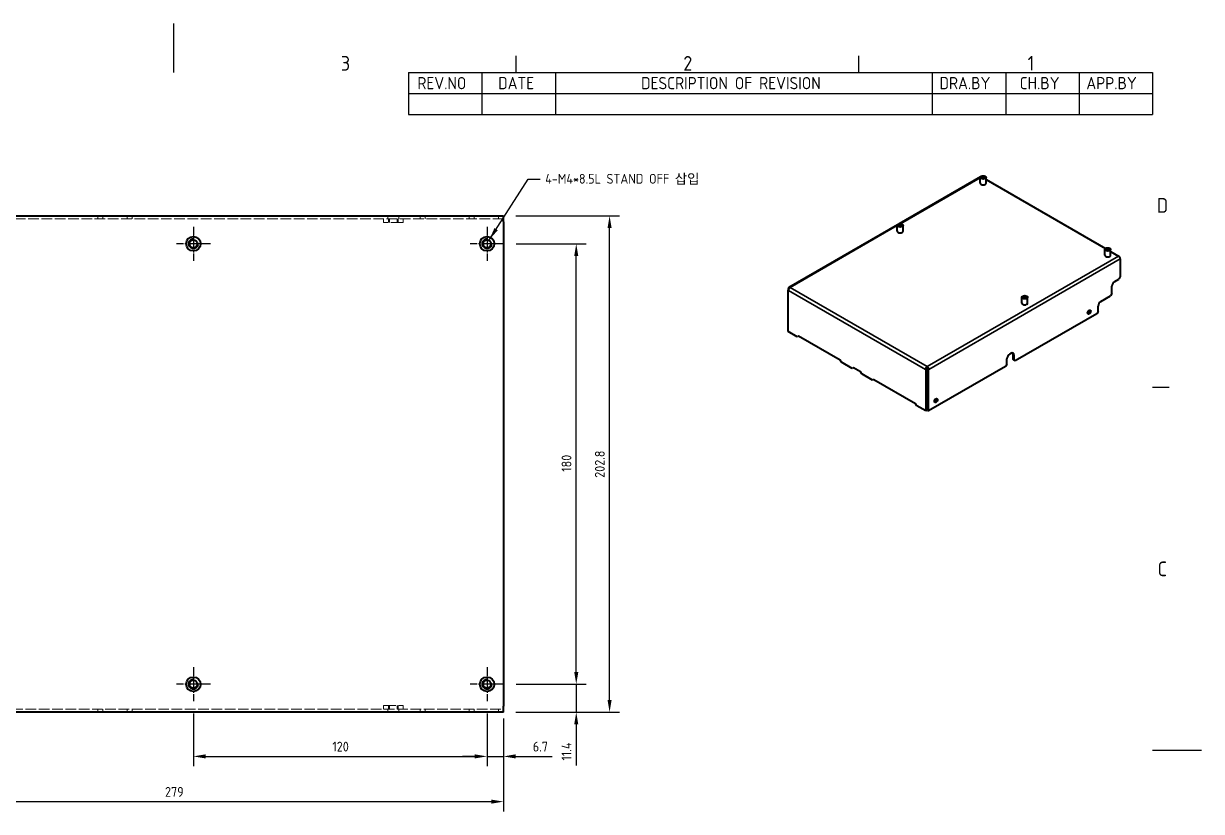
# Model space of a CAD drawing. Header units: millimetres. Extents: x 0 to 840, y 0 to 594.
# Drawn here: x 358.7 to 840, y 272.1 to 594 of the extents above; entities that cross this region are included whole.
import ezdxf

# ---------------------------------------------------------------- set-up
doc = ezdxf.new("R2010")
doc.units = ezdxf.units.MM
doc.header["$LTSCALE"] = 2
doc.linetypes.add('CHAIN', pattern=[0.3543, 0.2362, -0.0295, 0.0591, -0.0295])
doc.linetypes.add('DASHED', pattern=[0.2067, 0.1654, -0.0413])
doc.layers.get('0').update_dxf_attribs({"color": 3, "lineweight": 25})
for name, color, linetype, lineweight in [('가려진 것(ISO)', 2, 'DASHED', 18), ('가시적인 것(ISO)', 3, 'Continuous', 40), ('가시적인 좁은 것(ISO)', 3, 'Continuous', 35), ('경계(ISO)', 7, 'Continuous', 25), ('기호(ISO)', 5, 'Continuous', 25), ('중심 표식(ISO)', 1, 'Continuous', 25), ('치수(ISO)', 2, 'Continuous', 25)]:
    doc.layers.add(name, color=color, linetype=linetype, lineweight=lineweight)
doc.styles.add('ISO ProportionalPSTEK', font='isocp.shx')
doc.styles.add('문자 텍스트_PSTEK_POSCO', font='isocp.shx')
doc.styles.add('치수 텍스트_PSTEK_POSCO', font='isocp.shx')
doc.dimstyles.new('치수_PSTEK_POSCO', dxfattribs={"dimscale": 2, "dimtxt": 2, "dimasz": 2.5, "dimexe": 2, "dimexo": 2.5, "dimgap": 1, "dimtad": 1, "dimrnd": 1e-08, "dimdsep": 46, "dimtxsty": '치수 텍스트_PSTEK_POSCO', "dimcen": 0.09, "dimdle": 10, "dimclrd": 7, "dimclre": 7, "dimclrt": 2, "dimadec": 1, "dimazin": 2, "dimtfac": 1, "dimtmove": 0, "dimatfit": 3, "dimfxl": 0, "dimtolj": 1, "dimlwd": -1, "dimlwe": -1, "dimarcsym": 0})
doc.dimstyles.new('치수_PSTEK_POSCO$7', dxfattribs={"dimscale": 2, "dimtxt": 2, "dimasz": 2.5, "dimexe": 2, "dimexo": 2.5, "dimgap": 1, "dimtad": 1, "dimrnd": 1e-08, "dimdsep": 46, "dimtxsty": '치수 텍스트_PSTEK_POSCO', "dimcen": 0.09, "dimdle": 10, "dimclrd": 7, "dimclre": 7, "dimclrt": 2, "dimadec": 1, "dimazin": 2, "dimtfac": 1, "dimtmove": 0, "dimatfit": 3, "dimfxl": 0, "dimtolj": 1, "dimlwd": -1, "dimlwe": -1, "dimarcsym": 0})

# ---------------------------------------------------------------- blocks, each defined once
blk = doc.blocks.new('경계 Default Border')
at = {"layer": '경계(ISO)'}
for p, q in [((280, 287), (280, 290.4)), ((350, 287), (350, 290.4)), ((410, 222.75), (413.4, 222.75))]:
    blk.add_line(p, q, dxfattribs=at)
at = {"layer": '경계(ISO)', "flags": 128}
for points in [[(210, 297), (210, 287)], [(420, 148.5), (410, 148.5)]]:
    blk.add_lwpolyline(points, dxfattribs=at)
at = {"layer": '경계(ISO)', "color": 2, "char_height": 3, "attachment_point": 7, "style": '문자 텍스트_PSTEK_POSCO'}
for s, insert in [('3', (244.17, 287.37)), ('2', (314.13, 287.37)), ('1', (384.49, 287.4)), ('D', (410.88, 258.35)), ('C', (411.04, 184.1))]:
    blk.add_mtext(s, dxfattribs=dict(at, insert=insert))
blk = doc.blocks.new('리비전 내역')
at = {"layer": '기호(ISO)'}
for p, q in [((258, 287), (410, 287)), ((258, 287), (258, 282.72)), ((273, 287), (273, 282.72)), ((288, 287), (288, 282.72)), ((365, 287), (365, 282.72)), ((380, 287), (380, 282.72)), ((395, 287), (395, 282.72)), ((410, 287), (410, 282.72)), ((258, 282.72), (410, 282.72)), ((258, 282.72), (258, 278.44)), ((273, 282.72), (273, 278.44)), ((288, 282.72), (288, 278.44)), ((365, 282.72), (365, 278.44)), ((380, 282.72), (380, 278.44)), ((395, 282.72), (395, 278.44)), ((410, 282.72), (410, 278.44)), ((258, 278.44), (410, 278.44))]:
    blk.add_line(p, q, dxfattribs=at)
at = {"layer": '기호(ISO)', "color": 2, "char_height": 2.5, "attachment_point": 7, "style": 'ISO ProportionalPSTEK'}
for s, insert in [('REV.NO', (259.79, 283.58)), ('DATE', (276.31, 283.58)), ('DESCRIPTION OF REVISION', (305.51, 283.58)), ('DRA.BY', (366.48, 283.58)), ('CH.BY', (382.86, 283.58)), ('APP.BY', (396.48, 283.58))]:
    blk.add_mtext(s, dxfattribs=dict(at, insert=insert))
blk = doc.blocks.new('*D22')
at = {"layer": 'Defpoints', "color": 0}
for p in [(275.77, 315.05), (554.77, 312.65), (554.77, 276.1)]:
    blk.add_point(p, dxfattribs=at)
at = {"layer": '치수(ISO)', "color": 7}
for p, q in [((275.77, 310.05), (275.77, 272.1)), ((554.77, 307.65), (554.77, 272.1)), ((280.77, 276.1), (549.77, 276.1))]:
    blk.add_line(p, q, dxfattribs=at)
for points in [[(280.77, 276.93), (280.77, 275.26), (275.77, 276.1)], [(549.77, 276.93), (549.77, 275.26), (554.77, 276.1)]]:
    blk.add_solid(points, dxfattribs=at)
at = {"layer": '치수(ISO)', "color": 2, "insert": (416.47, 280.1), "char_height": 4, "attachment_point": 4, "style": '치수 텍스트_PSTEK_POSCO'}
blk.add_mtext('\\A1;279', dxfattribs=at)
blk = doc.blocks.new('*D23')
at = {"layer": 'Defpoints', "color": 0}
for p in [(428.07, 317.1), (548.07, 317.1), (548.07, 294.58)]:
    blk.add_point(p, dxfattribs=at)
at = {"layer": '치수(ISO)', "color": 7}
for p, q in [((428.07, 312.1), (428.07, 290.58)), ((548.07, 312.1), (548.07, 290.58)), ((433.07, 294.58), (543.07, 294.58))]:
    blk.add_line(p, q, dxfattribs=at)
for points in [[(433.07, 295.42), (433.07, 293.75), (428.07, 294.58)], [(543.07, 295.42), (543.07, 293.75), (548.07, 294.58)]]:
    blk.add_solid(points, dxfattribs=at)
at = {"layer": '치수(ISO)', "color": 2, "insert": (484.87, 298.58), "char_height": 4, "attachment_point": 4, "style": '치수 텍스트_PSTEK_POSCO'}
blk.add_mtext('\\A1;120', dxfattribs=at)
blk = doc.blocks.new('*D24')
at = {"layer": 'Defpoints', "color": 0}
for p in [(548.07, 317.1), (554.77, 315.05), (554.77, 294.58)]:
    blk.add_point(p, dxfattribs=at)
at = {"layer": '치수(ISO)', "color": 7}
for p, q in [((548.07, 312.1), (548.07, 290.58)), ((554.77, 310.05), (554.77, 290.58)), ((543.07, 294.58), (538.07, 294.58)), ((548.07, 294.58), (554.77, 294.58)), ((559.77, 294.58), (574.61, 294.58))]:
    blk.add_line(p, q, dxfattribs=at)
for points in [[(543.07, 295.42), (543.07, 293.75), (548.07, 294.58)], [(559.77, 295.42), (559.77, 293.75), (554.77, 294.58)]]:
    blk.add_solid(points, dxfattribs=at)
at = {"layer": '치수(ISO)', "color": 2, "insert": (566.77, 298.58), "char_height": 4, "attachment_point": 4, "style": '치수 텍스트_PSTEK_POSCO'}
blk.add_mtext('\\A1;6.7', dxfattribs=at)
blk = doc.blocks.new('*D25')
at = {"layer": 'Defpoints', "color": 0}
for p in [(555.02, 504.05), (584.52, 504.05), (555.02, 324.05)]:
    blk.add_point(p, dxfattribs=at)
at = {"layer": '치수(ISO)', "color": 7}
for p, q in [((560.02, 504.05), (588.52, 504.05)), ((584.52, 329.05), (584.52, 499.05)), ((560.02, 324.05), (588.52, 324.05))]:
    blk.add_line(p, q, dxfattribs=at)
for points in [[(583.69, 499.05), (585.35, 499.05), (584.52, 504.05)], [(583.69, 329.05), (585.35, 329.05), (584.52, 324.05)]]:
    blk.add_solid(points, dxfattribs=at)
at = {"layer": '치수(ISO)', "color": 2, "insert": (580.52, 410.85), "char_height": 4, "attachment_point": 4, "rotation": 90, "style": '치수 텍스트_PSTEK_POSCO'}
blk.add_mtext('\\A1;180', dxfattribs=at)
blk = doc.blocks.new('*D26')
at = {"layer": 'Defpoints', "color": 0}
for p in [(555.02, 324.05), (584.52, 324.05), (554.77, 312.65)]:
    blk.add_point(p, dxfattribs=at)
at = {"layer": '치수(ISO)', "color": 7}
for p, q in [((584.52, 329.05), (584.52, 334.05)), ((560.02, 324.05), (588.52, 324.05)), ((584.52, 324.05), (584.52, 312.65)), ((559.77, 312.65), (588.52, 312.65)), ((584.52, 307.65), (584.52, 290.9))]:
    blk.add_line(p, q, dxfattribs=at)
for points in [[(583.69, 329.05), (585.36, 329.05), (584.52, 324.05)], [(583.69, 307.65), (585.36, 307.65), (584.52, 312.65)]]:
    blk.add_solid(points, dxfattribs=at)
at = {"layer": '치수(ISO)', "color": 2, "insert": (580.52, 292.9), "char_height": 4, "attachment_point": 4, "rotation": 90, "style": '치수 텍스트_PSTEK_POSCO'}
blk.add_mtext('\\A1;11.4', dxfattribs=at)
blk = doc.blocks.new('*D27')
at = {"layer": 'Defpoints', "color": 0}
for p in [(554.77, 515.45), (598.14, 515.45), (554.77, 312.65)]:
    blk.add_point(p, dxfattribs=at)
at = {"layer": '치수(ISO)', "color": 7}
for p, q in [((559.77, 515.45), (602.14, 515.45)), ((598.14, 317.65), (598.14, 510.45)), ((559.77, 312.65), (602.14, 312.65))]:
    blk.add_line(p, q, dxfattribs=at)
for points in [[(597.31, 510.45), (598.98, 510.45), (598.14, 515.45)], [(597.31, 317.65), (598.98, 317.65), (598.14, 312.65)]]:
    blk.add_solid(points, dxfattribs=at)
at = {"layer": '치수(ISO)', "color": 2, "insert": (594.14, 408.4), "char_height": 4, "attachment_point": 4, "rotation": 90, "style": '치수 텍스트_PSTEK_POSCO'}
blk.add_mtext('\\A1;202.8', dxfattribs=at)

msp = doc.modelspace()

# ---------------------------------------------------------------- linework, layer by layer
at = {"layer": '가려진 것(ISO)', "ltscale": 1.142718}
for p, q in [((389.068, 514.254), (389.068, 515.454)), ((391.068, 515.454), (391.068, 514.254)), ((401.068, 515.454), (401.068, 514.254)), ((403.068, 515.454), (403.068, 514.254)), ((507.518, 515.454), (507.518, 514.254)), ((512.018, 515.454), (512.018, 514.254)), ((520.768, 514.254), (520.768, 515.454)), ((522.768, 515.454), (522.768, 514.254)), ((540.768, 514.254), (540.768, 515.454)), ((542.768, 515.454), (542.768, 514.254)), ((552.768, 514.254), (552.768, 515.454)), ((389.068, 312.654), (389.068, 313.854)), ((391.068, 312.654), (391.068, 313.854)), ((401.068, 312.654), (401.068, 313.854)), ((403.068, 313.854), (403.068, 312.654)), ((507.518, 313.854), (507.518, 312.654)), ((512.018, 313.854), (512.018, 312.654)), ((520.768, 312.654), (520.768, 313.854)), ((522.768, 312.654), (522.768, 313.854)), ((540.768, 312.654), (540.768, 313.854)), ((542.768, 312.654), (542.768, 313.854)), ((552.768, 312.654), (552.768, 313.854))]:
    msp.add_line(p, q, dxfattribs=at)
at = {"layer": '가려진 것(ISO)', "ltscale": 13.119326}
for p, q in [((554.768, 514.254), (278.168, 514.254)), ((278.168, 313.854), (554.768, 313.854))]:
    msp.add_line(p, q, dxfattribs=at)
at = {"layer": '가려진 것(ISO)', "ltscale": 1.428422}
for p, q in [((505.768, 514.254), (505.768, 512.754)), ((507.768, 514.254), (507.768, 512.754)), ((508.147, 512.754), (508.147, 514.254)), ((511.389, 512.754), (511.389, 514.254)), ((511.768, 512.754), (511.768, 514.254)), ((513.768, 514.254), (513.768, 512.754)), ((505.768, 313.854), (505.768, 315.354)), ((507.768, 315.354), (507.768, 313.854)), ((508.147, 313.854), (508.147, 315.354)), ((511.389, 313.854), (511.389, 315.354)), ((511.768, 313.854), (511.768, 315.354)), ((513.768, 313.854), (513.768, 315.354))]:
    msp.add_line(p, q, dxfattribs=at)
at = {"layer": '가려진 것(ISO)', "ltscale": 15.198803}
for p, q in [((513.768, 512.754), (505.768, 512.754)), ((505.768, 315.354), (513.768, 315.354))]:
    msp.add_line(p, q, dxfattribs=at)
at = {"layer": '가시적인 것(ISO)'}
for p, q in [((749.679, 531.375), (716.446, 512.188)), ((749.629, 528.764), (749.629, 531.148)), ((751.989, 528.764), (751.989, 531.148)), ((751.989, 530.271), (800.734, 502.128)), ((278.168, 515.454), (554.768, 515.454)), ((554.768, 513.054), (554.768, 515.454)), ((554.768, 513.054), (554.768, 315.054)), ((715.766, 511.796), (671.445, 486.207)), ((715.688, 509.168), (715.688, 511.552)), ((718.048, 509.168), (718.048, 511.552)), ((800.541, 499.37), (800.541, 501.754)), ((802.901, 499.37), (802.901, 501.754)), ((802.901, 500.877), (806.162, 498.994)), ((806.84, 497.819), (806.84, 490.601)), ((803.446, 483.742), (803.446, 486.682)), ((804.578, 488.641), (806.275, 489.621)), ((806.84, 490.601), (806.275, 489.621)), ((671.246, 485.767), (671.146, 485.71)), ((671.397, 485.565), (671.146, 485.71)), ((671.146, 485.71), (671.146, 485.041)), ((671.253, 485.102), (671.146, 485.041)), ((671.146, 485.041), (671.246, 484.983)), ((671.146, 468.188), (671.146, 485.041)), ((671.445, 485.652), (671.246, 485.767)), ((766.6, 479.774), (766.6, 482.158)), ((768.96, 479.774), (768.96, 482.158)), ((798.921, 480.476), (802.881, 482.762)), ((803.446, 483.742), (802.881, 482.762)), ((797.79, 476.394), (797.79, 478.517)), ((797.224, 475.414), (763.933, 456.194)), ((797.79, 476.394), (797.224, 475.414)), ((674.81, 466.073), (671.146, 468.188)), ((675.375, 466.4), (674.81, 466.073)), ((675.375, 466.4), (692.346, 456.602)), ((761.671, 458.97), (762.236, 459.296)), ((763.028, 456.716), (763.028, 458.839)), ((763.368, 458.643), (763.368, 456.52)), ((692.911, 455.622), (692.346, 456.602)), ((697.267, 453.107), (692.911, 455.622)), ((697.833, 453.434), (697.267, 453.107)), ((697.833, 453.434), (700.661, 451.801)), ((727.588, 452.846), (727.249, 452.65)), ((727.249, 452.65), (727.348, 452.593)), ((727.687, 452.789), (727.348, 452.593)), ((727.348, 452.593), (727.348, 435.74)), ((727.588, 452.846), (727.687, 452.789)), ((727.687, 452.789), (727.687, 435.936)), ((727.927, 453.434), (727.927, 453.826)), ((728.267, 452.846), (728.167, 452.789)), ((728.167, 452.789), (728.167, 435.936)), ((728.167, 452.789), (728.507, 452.593)), ((728.267, 452.846), (728.606, 452.65)), ((759.973, 453.907), (728.507, 435.74)), ((728.507, 452.593), (728.606, 452.65)), ((728.507, 435.74), (728.507, 452.593)), ((760.539, 454.887), (759.973, 453.907)), ((760.539, 454.887), (760.539, 457.01)), ((763.368, 456.52), (763.028, 456.716)), ((763.933, 456.194), (763.368, 456.52)), ((701.227, 450.821), (700.661, 451.801)), ((705.583, 448.306), (701.227, 450.821)), ((706.148, 448.633), (705.583, 448.306)), ((706.148, 448.633), (723.119, 438.835)), ((723.685, 437.855), (723.119, 438.835)), ((727.348, 435.74), (723.685, 437.855)), ((727.687, 435.936), (727.348, 435.74)), ((728.167, 435.936), (728.507, 435.74)), ((554.768, 312.654), (554.768, 315.054)), ((554.768, 312.654), (278.168, 312.654))]:
    msp.add_line(p, q, dxfattribs=at)
for centre, radius in [((428.068, 504.054), 2.95), ((428.068, 504.054), 1.621), ((548.068, 504.054), 2.95), ((548.068, 504.054), 1.621), ((428.068, 324.054), 2.95), ((428.068, 324.054), 1.621), ((548.068, 324.054), 2.95), ((548.068, 324.054), 1.621)]:
    msp.add_circle(centre, radius, dxfattribs=at)
for centre, major_axis in [((750.809, 531.148), (-1.18, 0)), ((750.809, 531.148), (-0.648, 0)), ((716.868, 511.552), (-1.18, 0)), ((716.868, 511.552), (-0.648, 0)), ((801.721, 501.754), (-1.18, 0)), ((801.721, 501.754), (-0.648, 0)), ((767.78, 482.158), (-1.18, 0)), ((767.78, 482.158), (-0.648, 0)), ((794.113, 476.1), (-0.45, -0.779)), ((731.491, 439.945), (-0.45, -0.779))]:
    msp.add_ellipse(centre, major_axis=major_axis, ratio=0.5773503, dxfattribs=at)
for centre, major_axis, start_param, end_param in [((750.159, 530.544), (-0.48, 0.831), 6.228679, 6.2831853), ((750.809, 528.764), (1.18, 0), 3.1415927, 6.2831853), ((716.868, 509.168), (1.18, 0), 3.1415927, 6.2831853), ((801.721, 499.37), (1.18, 0), 3.1415927, 6.2831853), ((806.162, 498.211), (0.48, -0.831), 0.7853982, 2.3561945), ((671.925, 485.375), (-0.48, 0.831), 5.4977871, 7.0685835), ((671.925, 485.375), (0.48, 0.831), 0.7853982, 2.3561945), ((804.578, 487.335), (0.8, 1.386), 0.7853982, 2.3561945), ((767.78, 479.774), (1.18, 0), 3.1415927, 6.2831853), ((793.773, 476.296), (0.324, 0.562), 3.2225886, 6.2021894), ((793.773, 476.296), (-0.45, -0.779), 0.3866886, 2.754904), ((798.921, 479.17), (0.8, 1.386), 0.7853982, 2.3561945), ((793.349, 476.541), (0.324, 0.562), 4.5176302, 4.9071478), ((761.671, 457.663), (0.8, 1.386), 0.7853982, 2.3561945), ((762.236, 457.99), (0.8, 1.386), 5.4977871, 7.0685835), ((761.897, 458.186), (0.8, 1.386), 5.4977871, 6.0694292), ((727.927, 453.042), (-0.48, -0.831), 3.9269908, 5.4977871), ((727.927, 453.042), (-0.24, -0.416), 3.9269908, 5.4977871), ((727.927, 453.042), (-0.48, 0.831), 3.9269908, 5.4977871), ((727.927, 453.042), (0.24, -0.416), 0.7853982, 2.3561945), ((731.152, 440.141), (0.324, 0.562), 3.2225886, 6.2021894), ((731.152, 440.141), (-0.45, -0.779), 0.3866886, 2.754904), ((730.728, 440.386), (0.324, 0.562), 4.5176302, 4.9071478)]:
    msp.add_ellipse(centre, major_axis=major_axis, ratio=0.5773503, start_param=start_param, end_param=end_param, dxfattribs=at)
at = {"layer": '가시적인 좁은 것(ISO)'}
for p, q in [((749.629, 531.022), (717.069, 512.223)), ((715.688, 511.426), (671.925, 486.159)), ((727.927, 453.826), (806.162, 498.994)), ((806.84, 497.819), (728.606, 452.65)), ((671.925, 486.159), (727.927, 453.826)), ((727.249, 452.65), (671.246, 484.983)), ((763.368, 458.643), (763.028, 458.839))]:
    msp.add_line(p, q, dxfattribs=at)
for centre in [(428.068, 504.054), (548.068, 504.054), (428.068, 324.054), (548.068, 324.054)]:
    msp.add_arc(centre, 2, 80, 350, dxfattribs=at)
at = {"layer": '중심 표식(ISO)', "linetype": 'CHAIN', "ltscale": 7.722792}
for p, q in [((428.068, 511.004), (428.068, 497.104)), ((548.068, 511.004), (548.068, 497.104)), ((435.018, 504.054), (421.118, 504.054)), ((555.018, 504.054), (541.118, 504.054)), ((428.068, 331.004), (428.068, 317.104)), ((548.068, 331.004), (548.068, 317.104)), ((435.018, 324.054), (421.118, 324.054)), ((555.018, 324.054), (541.118, 324.054))]:
    msp.add_line(p, q, dxfattribs=at)

# ---------------------------------------------------------------- block references
at = {"xscale": 2, "yscale": 2, "zscale": 2}
msp.add_blockref('경계 Default Border', (0, 0), dxfattribs=at)
at = {"layer": '기호(ISO)', "xscale": 2, "yscale": 2, "zscale": 2}
msp.add_blockref('리비전 내역', (0, 0), dxfattribs=at)

# ---------------------------------------------------------------- texts
at = {"layer": '기호(ISO)', "color": 2, "insert": (571.834, 530.406), "char_height": 4, "width": 74.43905, "attachment_point": 4, "line_spacing_factor": 0.35, "style": '치수 텍스트_PSTEK_POSCO'}
msp.add_mtext('{4-M4*8.5L STAND OFF 삽입}', dxfattribs=at)

# ---------------------------------------------------------------- dimensions: what is measured, and where the dimension line sits
at = {"layer": '치수(ISO)', "color": 7}
for base, p1, p2, angle, override, picture, middle in [((598.145, 515.454), (554.768, 312.654), (554.768, 515.454), 90, {"dimdec": 2, "dimtp": 0, "dimtm": 0, "dimtdec": 2, "dimtofl": 0, "dimatfit": 1}, '*D27', (598.145, 414.054)), ((584.521, 504.054), (555.018, 324.054), (555.018, 504.054), 90, {"dimdec": 2, "dimtp": 0, "dimtm": 0, "dimtdec": 2, "dimtofl": 0, "dimatfit": 1}, '*D25', (584.521, 414.054)), ((584.523, 324.054), (554.768, 312.654), (555.018, 324.054), 90, {"dimdec": 2, "dimtp": 0, "dimtm": 0, "dimtdec": 2, "dimtofl": 1, "dimatfit": 1}, '*D26', (584.523, 296.498)), ((548.068, 294.585), (428.068, 317.104), (548.068, 317.104), 180, {"dimdec": 2, "dimtp": 0, "dimtm": 0, "dimtdec": 2, "dimtofl": 0, "dimatfit": 1}, '*D23', (488.068, 294.585)), ((554.768, 294.585), (548.068, 317.104), (554.768, 315.054), 180, {"dimdec": 2, "dimtp": 0, "dimtm": 0, "dimtdec": 2, "dimtofl": 1, "dimatfit": 1}, '*D24', (569.688, 294.585))]:
    dim = msp.add_linear_dim(base=base, p1=p1, p2=p2, angle=angle, dimstyle='치수_PSTEK_POSCO', override=override, dxfattribs=at)
    dim.commit()
    dim.dimension.update_dxf_attribs({"geometry": picture, "text_midpoint": middle, "dimtype": 160})
dim = msp.add_linear_dim(base=(554.768, 276.096), p1=(275.768, 315.054), p2=(554.768, 312.654), dimstyle='치수_PSTEK_POSCO', override={"dimdec": 2, "dimtp": 0, "dimtm": 0, "dimtdec": 2, "dimtofl": 0, "dimatfit": 1}, dxfattribs=at)
dim.commit()
dim.dimension.update_dxf_attribs({"geometry": '*D22', "text_midpoint": (420.268, 276.096), "dimtype": 160})

# ---------------------------------------------------------------- leaders
at = {"layer": '기호(ISO)', "color": 7, "annotation_type": 0, "has_hookline": 1, "hookline_direction": 0, "text_width": 64.496}
msp.add_leader([(549.068, 505.786), (564.834, 530.406), (569.834, 530.406)], dimstyle='치수_PSTEK_POSCO$7', override={"dimtad": 0}, dxfattribs=at)

doc.saveas('drawing.dxf')
